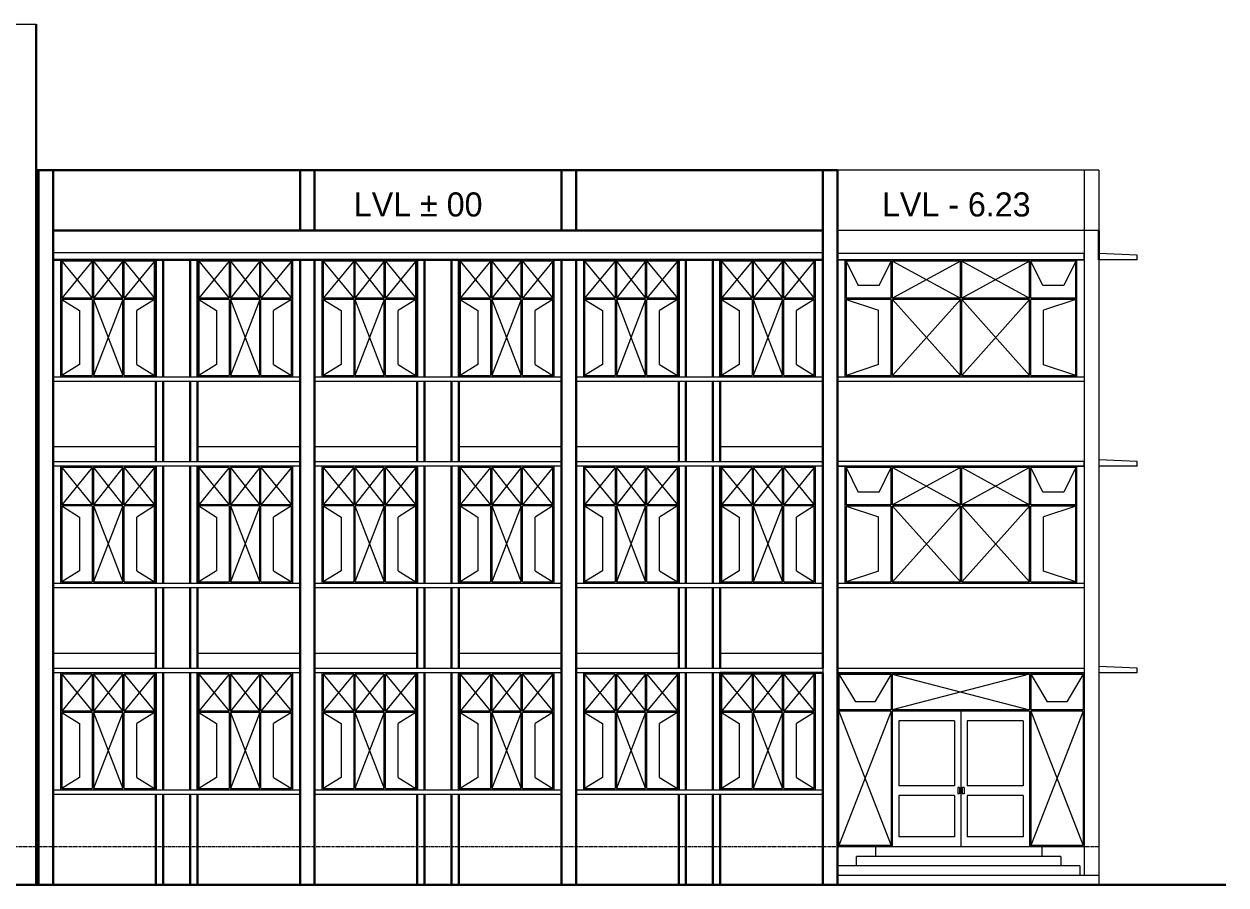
# Model space of a CAD drawing. Header units: metres. Extents: x 1545540 to 2027037, y 435419 to 693806.
# Drawn here: x 1901807 to 1920727, y 560993 to 574542 of the extents above; entities that cross this region are included whole.
import ezdxf

# ---------------------------------------------------------------- set-up
doc = ezdxf.new("R2010")
doc.units = ezdxf.units.M
doc.header["$LTSCALE"] = 1000
doc.linetypes.add('DASHED', pattern=[0.75, 0.5, -0.25])
for name, color, linetype, lineweight in [('beam', 10, 'Continuous', 30), ('beam l', 10, 'Continuous', 20), ('chaja', 7, 'Continuous', 30), ('chaja l', 7, 'Continuous', 15), ('Column', 252, 'Continuous', 30), ('elevation', 1, 'Continuous', 13), ('plinth', 7, 'DASHED', 20), ('Stair', 2, 'Continuous', 15), ('Wall', 7, 'Continuous', 30), ('wall l', 7, 'Continuous', 20), ('Window', 150, 'Continuous', 15), ('Window n door', 150, 'Continuous', 15)]:
    doc.layers.add(name, color=color, linetype=linetype, lineweight=lineweight)
doc.layers.add('text', color=7, linetype='Continuous')
doc.styles.add('style1', font='')
doc.styles.get('style1').set_extended_font_data('Century Gothic')

# ---------------------------------------------------------------- blocks, each defined once
blk = doc.blocks.new('WS')
at = {"layer": 'Window n door', "ltscale": 0.05}
for p, q in [((4988.993, 75.704), (4989.473, 75.704)), ((4988.993, 75.119), (4988.993, 75.704)), ((4988.993, 75.704), (4989.473, 75.119)), ((4989.473, 75.704), (4988.993, 75.119)), ((4989.473, 75.119), (4989.473, 75.704)), ((4989.493, 75.704), (4989.953, 75.704)), ((4989.493, 75.119), (4989.493, 75.704)), ((4989.493, 75.704), (4989.953, 75.119)), ((4989.953, 75.704), (4989.493, 75.119)), ((4989.953, 75.704), (4989.953, 75.119)), ((4989.973, 75.704), (4990.453, 75.704)), ((4989.973, 75.704), (4989.973, 75.119)), ((4989.973, 75.704), (4990.453, 75.119)), ((4990.453, 75.704), (4989.973, 75.119)), ((4990.453, 75.704), (4990.453, 75.119)), ((4988.993, 75.119), (4989.473, 75.119)), ((4989.493, 75.119), (4989.953, 75.119)), ((4989.973, 75.119), (4990.453, 75.119)), ((4988.993, 75.099), (4989.473, 75.099)), ((4988.993, 73.904), (4988.993, 75.099)), ((4988.993, 75.099), (4989.273, 74.924)), ((4989.273, 74.078), (4989.273, 74.924)), ((4989.473, 73.904), (4989.473, 75.099)), ((4989.493, 75.099), (4989.953, 75.099)), ((4989.493, 73.904), (4989.493, 75.099)), ((4989.493, 75.099), (4989.953, 73.904)), ((4989.953, 75.099), (4989.493, 73.904)), ((4989.953, 75.099), (4989.953, 73.904)), ((4989.973, 75.099), (4990.453, 75.099)), ((4989.973, 75.099), (4989.973, 73.904)), ((4990.453, 75.099), (4990.173, 74.924)), ((4990.173, 74.924), (4990.173, 74.078)), ((4990.453, 75.099), (4990.453, 73.904)), ((4989.273, 74.078), (4988.993, 73.904)), ((4990.173, 74.078), (4990.453, 73.904)), ((4989.473, 73.904), (4988.993, 73.904)), ((4989.953, 73.904), (4989.493, 73.904)), ((4990.453, 73.904), (4989.973, 73.904))]:
    blk.add_line(p, q, dxfattribs=at)
blk.add_lwpolyline([(4988.973, 75.724), (4990.473, 75.724), (4990.473, 73.884), (4988.973, 73.884)], close=True, dxfattribs=at)
blk = doc.blocks.new('DFBFGN')
at = {"layer": 'Window n door', "ltscale": 0.05}
for p, q in [((4032.028, 33.363), (4031.205, 33.363)), ((4031.205, 33.363), (4031.205, 32.798)), ((4031.205, 33.363), (4031.462, 32.927)), ((4032.028, 33.363), (4031.771, 32.927)), ((4032.028, 33.363), (4032.028, 32.798)), ((4032.048, 33.363), (4032.048, 32.798)), ((4034.207, 33.363), (4032.048, 33.363)), ((4032.048, 33.363), (4034.207, 32.798)), ((4034.207, 33.363), (4032.048, 32.798)), ((4034.207, 33.363), (4034.207, 32.798)), ((4034.227, 33.363), (4034.227, 32.798)), ((4035.05, 33.363), (4034.227, 33.363)), ((4034.227, 33.363), (4034.484, 32.927)), ((4035.05, 33.363), (4034.788, 32.927)), ((4035.05, 33.363), (4035.05, 32.798)), ((4031.462, 32.927), (4031.771, 32.927)), ((4034.484, 32.927), (4034.788, 32.927)), ((4031.205, 32.798), (4032.028, 32.798)), ((4031.205, 32.778), (4032.028, 32.778)), ((4032.028, 32.778), (4031.205, 30.663)), ((4031.205, 32.778), (4032.028, 30.663)), ((4031.205, 32.778), (4031.205, 30.663)), ((4032.028, 32.778), (4032.028, 30.663)), ((4032.048, 32.798), (4034.207, 32.798)), ((4032.048, 32.778), (4034.207, 32.778)), ((4032.048, 32.778), (4032.048, 30.643)), ((4033.128, 32.778), (4033.128, 30.643)), ((4034.207, 32.778), (4034.207, 30.643)), ((4034.227, 32.798), (4035.05, 32.798)), ((4034.227, 32.778), (4035.05, 32.778)), ((4034.227, 32.778), (4034.227, 30.663)), ((4035.05, 32.778), (4034.227, 30.663)), ((4034.227, 32.778), (4035.05, 30.663)), ((4035.05, 30.663), (4035.05, 32.778)), ((4032.148, 32.628), (4033.028, 32.628)), ((4032.148, 32.628), (4032.148, 31.603)), ((4033.028, 32.628), (4033.028, 31.603)), ((4033.228, 32.628), (4034.107, 32.628)), ((4033.228, 32.628), (4033.228, 31.603)), ((4034.107, 32.628), (4034.107, 31.603)), ((4032.148, 31.453), (4032.148, 30.803)), ((4033.028, 31.453), (4033.028, 30.803)), ((4033.078, 31.578), (4033.078, 31.478)), ((4033.108, 31.578), (4033.108, 31.478)), ((4033.148, 31.578), (4033.148, 31.478)), ((4033.178, 31.578), (4033.178, 31.478)), ((4033.228, 31.453), (4033.228, 30.803)), ((4034.107, 31.453), (4034.107, 30.803)), ((4031.205, 30.663), (4032.028, 30.663)), ((4034.227, 30.663), (4035.05, 30.663))]:
    blk.add_line(p, q, dxfattribs=at)
for points in [[(4031.185, 30.643), (4035.07, 30.643), (4035.07, 33.383), (4031.185, 33.383), (4031.185, 30.643)], [(4032.148, 31.603), (4033.028, 31.603)], [(4033.228, 31.603), (4034.107, 31.603)], [(4032.148, 31.453), (4033.028, 31.453)], [(4033.078, 31.578), (4033.108, 31.578)], [(4033.078, 31.478), (4033.108, 31.478)], [(4033.148, 31.578), (4033.178, 31.578)], [(4033.148, 31.478), (4033.178, 31.478)], [(4033.228, 31.453), (4034.107, 31.453)], [(4032.148, 30.803), (4033.028, 30.803)], [(4033.228, 30.803), (4034.107, 30.803)]]:
    blk.add_lwpolyline(points, dxfattribs=at)
blk = doc.blocks.new('gh')
at = {"layer": 'Window n door', "ltscale": 0.05}
for p, q in [((3953.841, -78.809), (3954.029, -79.194)), ((3954.359, -79.194), (3954.547, -78.809)), ((3954.547, -79.394), (3954.547, -78.809)), ((3954.567, -79.394), (3954.567, -78.809)), ((3954.567, -78.809), (3955.636, -79.394)), ((3955.636, -78.809), (3954.567, -79.394)), ((3955.636, -79.394), (3955.636, -78.809)), ((3955.656, -79.394), (3955.656, -78.809)), ((3956.725, -78.809), (3955.656, -79.394)), ((3955.656, -78.809), (3956.725, -79.394)), ((3956.725, -79.394), (3956.725, -78.809)), ((3956.745, -79.394), (3956.745, -78.809)), ((3956.934, -79.194), (3956.745, -78.809)), ((3957.456, -78.809), (3957.266, -79.194)), ((3953.841, -79.414), (3954.347, -79.582)), ((3954.547, -80.609), (3954.547, -79.414)), ((3954.567, -80.609), (3954.567, -79.414)), ((3954.567, -79.414), (3955.636, -80.609)), ((3955.636, -79.414), (3954.567, -80.609)), ((3955.636, -80.609), (3955.636, -79.414)), ((3955.656, -80.609), (3955.656, -79.414)), ((3955.656, -79.414), (3956.725, -80.609)), ((3956.725, -79.414), (3955.656, -80.609)), ((3956.725, -80.609), (3956.725, -79.414)), ((3956.745, -80.609), (3956.745, -79.414)), ((3957.456, -79.414), (3956.945, -79.583)), ((3954.347, -80.44), (3954.347, -79.582)), ((3956.945, -80.439), (3956.945, -79.583)), ((3953.841, -80.609), (3954.347, -80.44)), ((3956.945, -80.439), (3957.456, -80.609))]:
    blk.add_line(p, q, dxfattribs=at)
blk.add_lwpolyline([(3953.821, -78.789), (3957.476, -78.789), (3957.476, -80.629), (3953.821, -80.629)], close=True, dxfattribs=at)
for points in [[(3953.841, -79.394), (3953.841, -78.809), (3954.547, -78.809)], [(3954.567, -78.809), (3955.636, -78.809)], [(3955.656, -78.809), (3956.725, -78.809)], [(3956.745, -78.809), (3957.456, -78.809), (3957.456, -79.394)], [(3954.029, -79.194), (3954.359, -79.194)], [(3956.934, -79.194), (3957.266, -79.194)], [(3953.841, -79.394), (3954.547, -79.394)], [(3954.547, -80.609), (3953.841, -80.609), (3953.841, -79.414)], [(3953.841, -79.414), (3954.547, -79.414)], [(3954.567, -79.394), (3955.636, -79.394)], [(3954.567, -79.414), (3955.636, -79.414)], [(3955.656, -79.394), (3956.725, -79.394)], [(3955.656, -79.414), (3956.725, -79.414)], [(3956.745, -79.394), (3957.456, -79.394)], [(3956.745, -79.414), (3957.456, -79.414)], [(3957.456, -79.414), (3957.456, -80.609), (3956.745, -80.609)], [(3955.636, -80.609), (3954.567, -80.609)], [(3956.725, -80.609), (3955.656, -80.609)]]:
    blk.add_lwpolyline(points, dxfattribs=at)

msp = doc.modelspace()

# ---------------------------------------------------------------- linework, layer by layer
at = {"layer": 'beam', "ltscale": 0.05}
for p, q in [((1914381.6705, 571291.6351), (1902266.6705, 571291.6351)), ((1903881.6705, 570831.6351), (1902266.6705, 570831.6351)), ((1906151.6705, 570831.6351), (1904536.6705, 570831.6351)), ((1907996.6705, 570831.6351), (1906381.6705, 570831.6351)), ((1910266.6705, 570831.6351), (1908651.6705, 570831.6351)), ((1912111.6705, 570831.6351), (1910496.6705, 570831.6351)), ((1914381.6705, 570831.6351), (1912766.6705, 570831.6351))]:
    msp.add_line(p, q, dxfattribs=at)
at = {"layer": 'beam l', "ltscale": 0.05}
for p, q in [((1918496.6705, 571291.6351), (1914611.6705, 571291.6351)), ((1918496.6705, 570831.6351), (1914611.6705, 570831.6351)), ((1918496.6705, 567581.6351), (1914611.6705, 567581.6351))]:
    msp.add_line(p, q, dxfattribs=at)
at = {"layer": 'chaja', "ltscale": 0.05}
msp.add_lwpolyline([(1914381.6705, 571291.6351), (1902266.6705, 571291.6351), (1902266.6705, 570831.6351), (1914381.6705, 570831.6351)], close=True, dxfattribs=at)
msp.add_lwpolyline([(1912766.6705, 564331.6351), (1914381.6705, 564331.6351)], dxfattribs=at)
at = {"layer": 'chaja l', "ltscale": 0.05}
for points in [[(1918726.6705, 571291.6351), (1914611.6705, 571291.6351), (1914611.6705, 570831.6351)], [(1918496.6705, 570831.6351), (1914611.6705, 570831.6351), (1914611.6705, 570831.6351)], [(1918496.6705, 567581.6351), (1914611.6705, 567581.6351), (1914611.6705, 567581.6351)]]:
    msp.add_lwpolyline(points, dxfattribs=at)
at = {"layer": 'Column', "ltscale": 0.05}
for p, q in [((1901996.6705, 574541.843), (1901996.6705, 560992.6351)), ((1902036.6705, 572241.6351), (1902036.6705, 560992.6351)), ((1902266.6705, 572241.6351), (1902266.6705, 571291.6351)), ((1906151.6705, 572241.6351), (1906151.6705, 571291.6351)), ((1906381.6705, 572241.6351), (1906381.6705, 571291.6351)), ((1910266.6705, 572241.6351), (1910266.6705, 571291.6351)), ((1910496.6705, 572241.6351), (1910496.6705, 571291.6351)), ((1914381.6705, 572241.6351), (1914381.6705, 571291.6351)), ((1914611.6705, 572241.6351), (1914611.6705, 564331.3566)), ((1902266.6705, 570831.6351), (1902266.6705, 568041.6351)), ((1906151.6705, 570831.6351), (1906151.6705, 560992.6351)), ((1906381.6705, 570831.6351), (1906381.6705, 560992.6351)), ((1910266.6705, 570831.6351), (1910266.6705, 560992.6351)), ((1910496.6705, 570831.6351), (1910496.6705, 560992.6351)), ((1914381.6705, 570831.6351), (1914381.6705, 564406.4142)), ((1902266.6705, 568991.6351), (1902266.6705, 564331.6351)), ((1902266.6705, 564331.6351), (1902266.6705, 560992.6351)), ((1914381.6705, 564331.6351), (1914381.6705, 560992.6351)), ((1914611.6705, 564331.6351), (1914611.6705, 560992.6351))]:
    msp.add_line(p, q, dxfattribs=at)
at = {"layer": 'elevation', "ltscale": 0.05}
for p, q in [((1902266.6705, 570946.6351), (1914381.6705, 570946.6351)), ((1902266.6705, 570946.6351), (1902266.6705, 570831.6351)), ((1902266.6705, 570831.6351), (1914381.6705, 570831.6351)), ((1914381.6705, 570946.6351), (1914381.6705, 570831.6351)), ((1919326.6705, 570906.6351), (1918726.6705, 570931.6351)), ((1919326.6705, 570831.6351), (1918726.6705, 570831.6351)), ((1919326.6705, 570831.6351), (1919326.6705, 570906.6351)), ((1919326.6705, 567656.6351), (1918726.6705, 567681.6351)), ((1919326.6705, 567581.6351), (1919326.6705, 567656.6351)), ((1919326.6705, 567581.6351), (1918726.6705, 567581.6351)), ((1919326.6705, 564406.6351), (1918726.6705, 564431.6351)), ((1919326.6705, 564331.6351), (1919326.6705, 564406.6351)), ((1919326.6705, 564331.6351), (1918726.6705, 564331.6351))]:
    msp.add_line(p, q, dxfattribs=at)
for points in [[(1914611.6705, 570831.9135), (1918496.6705, 570831.9135), (1918496.6705, 570931.9135), (1914611.6705, 570931.9135)], [(1902266.6705, 568991.6351), (1906151.6705, 568991.6351), (1906151.6705, 568916.8559), (1902266.6705, 568916.8559)], [(1903881.6705, 568916.8559), (1902266.6705, 568916.8559), (1902266.6705, 567891.8559), (1903881.6705, 567891.8559)], [(1906151.6705, 568916.8559), (1904536.6705, 568916.8559), (1904536.6705, 567891.8559), (1906151.6705, 567891.8559)], [(1906381.6705, 568991.6351), (1910266.6705, 568991.6351), (1910266.6705, 568916.8559), (1906381.6705, 568916.8559)], [(1907996.6705, 568916.8559), (1906381.6705, 568916.8559), (1906381.6705, 567891.8559), (1907996.6705, 567891.8559)], [(1910266.6705, 568916.8559), (1908651.6705, 568916.8559), (1908651.6705, 567891.8559), (1910266.6705, 567891.8559)], [(1910496.6705, 568991.6351), (1914381.6705, 568991.6351), (1914381.6705, 568916.8559), (1910496.6705, 568916.8559)], [(1912111.6705, 568916.8559), (1910496.6705, 568916.8559), (1910496.6705, 567891.8559), (1912111.6705, 567891.8559)], [(1914381.6705, 568916.8559), (1912766.6705, 568916.8559), (1912766.6705, 567891.8559), (1914381.6705, 567891.8559)], [(1914611.6705, 568991.6351), (1918496.6705, 568991.6351), (1918496.6705, 568916.8559), (1914611.6705, 568916.8559)], [(1902266.6705, 567656.4142), (1906151.6705, 567656.4142), (1906151.6705, 567581.6351), (1902266.6705, 567581.6351)], [(1906381.6705, 567656.4142), (1910266.6705, 567656.4142), (1910266.6705, 567581.6351), (1906381.6705, 567581.6351)], [(1914611.6705, 567581.9135), (1918496.6705, 567581.9135), (1918496.6705, 567656.4142), (1914611.6705, 567656.4142)], [(1902266.6705, 565741.6351), (1906151.6705, 565741.6351), (1906151.6705, 565666.8559), (1902266.6705, 565666.8559)], [(1906381.6705, 565741.6351), (1910266.6705, 565741.6351), (1910266.6705, 565666.8559), (1906381.6705, 565666.8559)], [(1910496.6705, 565741.6351), (1914381.6705, 565741.6351), (1914381.6705, 565666.8559), (1910496.6705, 565666.8559)], [(1914611.6705, 565741.6351), (1918496.6705, 565741.6351), (1918496.6705, 565666.8559), (1914611.6705, 565666.8559)], [(1903881.6705, 565666.8559), (1902266.6705, 565666.8559), (1902266.6705, 564641.8559), (1903881.6705, 564641.8559)], [(1906151.6705, 565666.8559), (1904536.6705, 565666.8559), (1904536.6705, 564641.8559), (1906151.6705, 564641.8559)], [(1907996.6705, 565666.8559), (1906381.6705, 565666.8559), (1906381.6705, 564641.8559), (1907996.6705, 564641.8559)], [(1910266.6705, 565666.8559), (1908651.6705, 565666.8559), (1908651.6705, 564641.8559), (1910266.6705, 564641.8559)], [(1912111.6705, 565666.8559), (1910496.6705, 565666.8559), (1910496.6705, 564641.8559), (1912111.6705, 564641.8559)], [(1914381.6705, 565666.8559), (1912766.6705, 565666.8559), (1912766.6705, 564641.8559), (1914381.6705, 564641.8559)], [(1902266.6705, 564406.4142), (1906151.6705, 564406.4142), (1906151.6705, 564331.6351), (1902266.6705, 564331.6351)], [(1906381.6705, 564406.4142), (1910266.6705, 564406.4142), (1910266.6705, 564331.6351), (1906381.6705, 564331.6351)], [(1902266.6705, 562491.6351), (1906151.6705, 562491.6351), (1906151.6705, 562416.8559), (1902266.6705, 562416.8559)], [(1906381.6705, 562491.6351), (1910266.6705, 562491.6351), (1910266.6705, 562416.8559), (1906381.6705, 562416.8559)], [(1910496.6705, 562491.6351), (1914381.6705, 562491.6351), (1914381.6705, 562416.8559), (1910496.6705, 562416.8559)]]:
    msp.add_lwpolyline(points, close=True, dxfattribs=at)
for points in [[(1914381.6705, 567581.6351), (1910496.6705, 567581.6351), (1910496.6705, 567656.4142), (1914381.6705, 567656.4142), (1914381.6705, 567581.6351)], [(1914381.6705, 564331.6351), (1910496.6705, 564331.6351), (1910496.6705, 564406.4142), (1914381.6705, 564406.4142), (1914381.6705, 564331.6351)], [(1914611.6705, 564406.1358), (1918496.6705, 564406.1358), (1918496.6705, 564331.3566), (1914611.6705, 564331.3566), (1914611.6705, 564406.1358)]]:
    msp.add_lwpolyline(points, dxfattribs=at)
at = {"layer": 'plinth', "ltscale": 0.03}
msp.add_line((1918726.6705, 561592.5407), (1864961.6705, 561592.5407), dxfattribs=at)
at = {"layer": 'Stair', "ltscale": 0.05}
for p, q in [((1917826.6705, 561591.6351), (1915211.6705, 561591.6351)), ((1915211.6705, 561591.6351), (1915211.6705, 561441.6351)), ((1917826.6705, 561591.6351), (1917826.6705, 561441.6351)), ((1918126.6705, 561441.6351), (1914911.6705, 561441.6351)), ((1914911.6705, 561291.6351), (1914911.6705, 561441.6351)), ((1918126.6705, 561441.6351), (1918126.6705, 561291.6351)), ((1918426.6705, 561291.6351), (1914611.6705, 561291.6351)), ((1918426.6705, 561291.6351), (1918426.6705, 561141.6351)), ((1918726.6705, 561141.6351), (1914611.6705, 561141.6351))]:
    msp.add_line(p, q, dxfattribs=at)
at = {"layer": 'Wall', "ltscale": 0.05}
for p, q in [((1914611.6705, 572241.6351), (1901996.6705, 572241.6351)), ((1918726.6705, 571291.6351), (1918726.6705, 570831.6351)), ((1903881.6705, 568991.6351), (1903881.6705, 570831.6351)), ((1903996.6705, 568991.6351), (1903996.6705, 570831.6351)), ((1904421.6705, 568991.6351), (1904421.6705, 570831.6351)), ((1904536.6705, 568991.6351), (1904536.6705, 570831.6351)), ((1907996.6705, 568991.6351), (1907996.6705, 570831.6351)), ((1908111.6705, 568991.6351), (1908111.6705, 570831.6351)), ((1908536.6705, 568991.6351), (1908536.6705, 570831.6351)), ((1908651.6705, 568991.6351), (1908651.6705, 570831.6351)), ((1912111.6705, 568991.6351), (1912111.6705, 570831.6351)), ((1912226.6705, 568991.6351), (1912226.6705, 570831.6351)), ((1912651.6705, 568991.6351), (1912651.6705, 570831.6351)), ((1912766.6705, 568991.6351), (1912766.6705, 570831.6351)), ((1903881.6705, 567656.4142), (1903881.6705, 568916.8559)), ((1903996.6705, 567656.4142), (1903996.6705, 568916.8559)), ((1904421.6705, 567656.4142), (1904421.6705, 568916.8559)), ((1904536.6705, 567656.4142), (1904536.6705, 568916.8559)), ((1907996.6705, 567656.4142), (1907996.6705, 568916.8559)), ((1908111.6705, 567656.4142), (1908111.6705, 568916.8559)), ((1908536.6705, 567656.4142), (1908536.6705, 568916.8559)), ((1908651.6705, 567656.4142), (1908651.6705, 568916.8559)), ((1912111.6705, 567656.4142), (1912111.6705, 568916.8559)), ((1912226.6705, 567656.4142), (1912226.6705, 568916.8559)), ((1912651.6705, 567656.4142), (1912651.6705, 568916.8559)), ((1912766.6705, 567656.4142), (1912766.6705, 568916.8559)), ((1903881.6705, 565741.6351), (1903881.6705, 567581.6351)), ((1903996.6705, 565741.6351), (1903996.6705, 567581.6351)), ((1904421.6705, 565741.6351), (1904421.6705, 567581.6351)), ((1904536.6705, 565741.6351), (1904536.6705, 567581.6351)), ((1907996.6705, 565741.6351), (1907996.6705, 567581.6351)), ((1908111.6705, 565741.6351), (1908111.6705, 567581.6351)), ((1908536.6705, 565741.6351), (1908536.6705, 567581.6351)), ((1908651.6705, 565741.6351), (1908651.6705, 567581.6351)), ((1912111.6705, 565741.6351), (1912111.6705, 567581.6351)), ((1912226.6705, 565741.6351), (1912226.6705, 567581.6351)), ((1912651.6705, 565741.6351), (1912651.6705, 567581.6351)), ((1912766.6705, 565741.6351), (1912766.6705, 567581.6351)), ((1903881.6705, 564406.4142), (1903881.6705, 565666.8559)), ((1903996.6705, 564406.4142), (1903996.6705, 565666.8559)), ((1904421.6705, 564406.4142), (1904421.6705, 565666.8559)), ((1904536.6705, 564406.4142), (1904536.6705, 565666.8559)), ((1907996.6705, 564406.4142), (1907996.6705, 565666.8559)), ((1908111.6705, 564406.4142), (1908111.6705, 565666.8559)), ((1908536.6705, 564406.4142), (1908536.6705, 565666.8559)), ((1908651.6705, 564406.4142), (1908651.6705, 565666.8559)), ((1912111.6705, 564406.4142), (1912111.6705, 565666.8559)), ((1912226.6705, 564406.4142), (1912226.6705, 565666.8559)), ((1912651.6705, 564406.4142), (1912651.6705, 565666.8559)), ((1912766.6705, 564406.4142), (1912766.6705, 565666.8559)), ((1903881.6705, 562491.6351), (1903881.6705, 564331.6351)), ((1903996.6705, 562491.6351), (1903996.6705, 564331.6351)), ((1904421.6705, 562491.6351), (1904421.6705, 564331.6351)), ((1904536.6705, 562491.6351), (1904536.6705, 564331.6351)), ((1907996.6705, 562491.6351), (1907996.6705, 564331.6351)), ((1908111.6705, 562491.6351), (1908111.6705, 564331.6351)), ((1908536.6705, 562491.6351), (1908536.6705, 564331.6351)), ((1908651.6705, 562491.4142), (1908651.6705, 564331.6351)), ((1912111.6705, 562491.6351), (1912111.6705, 564331.6351)), ((1912111.6705, 562491.6351), (1912111.6705, 564331.6351)), ((1912226.6705, 562491.6351), (1912226.6705, 564331.6351)), ((1912651.6705, 562491.6351), (1912651.6705, 564331.6351)), ((1912766.6705, 562491.4142), (1912766.6705, 564331.6351)), ((1912766.6705, 562491.6351), (1912766.6705, 564331.6351)), ((1903881.6705, 560992.6351), (1903881.6705, 562416.8559)), ((1903996.6705, 560992.6351), (1903996.6705, 562416.8559)), ((1904421.6705, 560992.6351), (1904421.6705, 562416.8559)), ((1904536.6705, 560992.6351), (1904536.6705, 562416.8559)), ((1907996.6705, 560992.6351), (1907996.6705, 562416.8559)), ((1908111.6705, 560992.6351), (1908111.6705, 562416.8559)), ((1908536.6705, 560992.6351), (1908536.6705, 562416.8559)), ((1908651.6705, 560992.6351), (1908651.6705, 562416.8559)), ((1912111.6705, 560992.6351), (1912111.6705, 562416.8559)), ((1912226.6705, 560992.6351), (1912226.6705, 562416.8559)), ((1912651.6705, 560992.6351), (1912651.6705, 562416.8559)), ((1912766.6705, 560992.6351), (1912766.6705, 562416.8559)), ((1920726.6705, 560992.6351), (1860343.6487, 560992.6351))]:
    msp.add_line(p, q, dxfattribs=at)
at = {"layer": 'wall l', "ltscale": 0.05}
for p, q in [((1897651.6705, 574541.843), (1901996.6705, 574541.843)), ((1918726.6705, 572241.6351), (1914611.6705, 572241.6351)), ((1918496.6705, 572241.6351), (1918496.6705, 571291.6351)), ((1918726.6705, 572241.6351), (1918726.6705, 571291.6351)), ((1918496.6705, 571291.6351), (1918496.6705, 568041.6351)), ((1918726.6705, 570831.6351), (1918726.6705, 567581.6351)), ((1918496.6705, 568041.6351), (1918496.6705, 561141.6351)), ((1918726.6705, 567581.6351), (1918726.6705, 560992.6351))]:
    msp.add_line(p, q, dxfattribs=at)

# ---------------------------------------------------------------- block references
at = {"layer": 'Window', "xscale": -999.9999998279076, "yscale": 999.9999998279076, "zscale": 999.9999998279076}
for name, p in [('WS', (6892854.4366, 495108.0101)), ('WS', (6895009.4366, 495108.0101)), ('WS', (6896969.4366, 495108.0101)), ('WS', (6899124.4366, 495108.0101)), ('WS', (6901084.4366, 495108.0101)), ('WS', (6903239.4366, 495108.0101)), ('gh', (5872202.7208, 649620.19)), ('WS', (6892854.4366, 491858.0101)), ('WS', (6895009.4366, 491858.0101)), ('WS', (6896969.4366, 491858.0101)), ('WS', (6899124.4366, 491858.0101)), ('WS', (6901084.4366, 491858.0101)), ('WS', (6903239.4366, 491858.0101)), ('gh', (5872202.7208, 646370.19)), ('WS', (6892854.4366, 488608.0101)), ('WS', (6895009.4366, 488608.0101)), ('WS', (6896969.4366, 488608.0101)), ('WS', (6899124.4366, 488608.0101)), ('WS', (6901084.4366, 488608.0101)), ('WS', (6903239.4366, 488608.0101))]:
    msp.add_blockref(name, p, dxfattribs=at)
at = {"layer": 'Window n door', "xscale": -999.9999998279076, "yscale": 999.9999998279076, "zscale": 999.9999998279076}
msp.add_blockref('DFBFGN', (5949681.8677, 530948.2104), dxfattribs=at)

# ---------------------------------------------------------------- texts
at = {"layer": 'text', "char_height": 350, "width": 26669.839272, "attachment_point": 1, "style": 'style1'}
for s, insert in [('{\\H1.083x;LVL ± 00}', (1906998.4146, 571892.2615)), ('{\\H1.083x;LVL - 6.23}', (1915312.3347, 571892.2615))]:
    msp.add_mtext(s, dxfattribs=dict(at, insert=insert))

doc.saveas('drawing.dxf')
